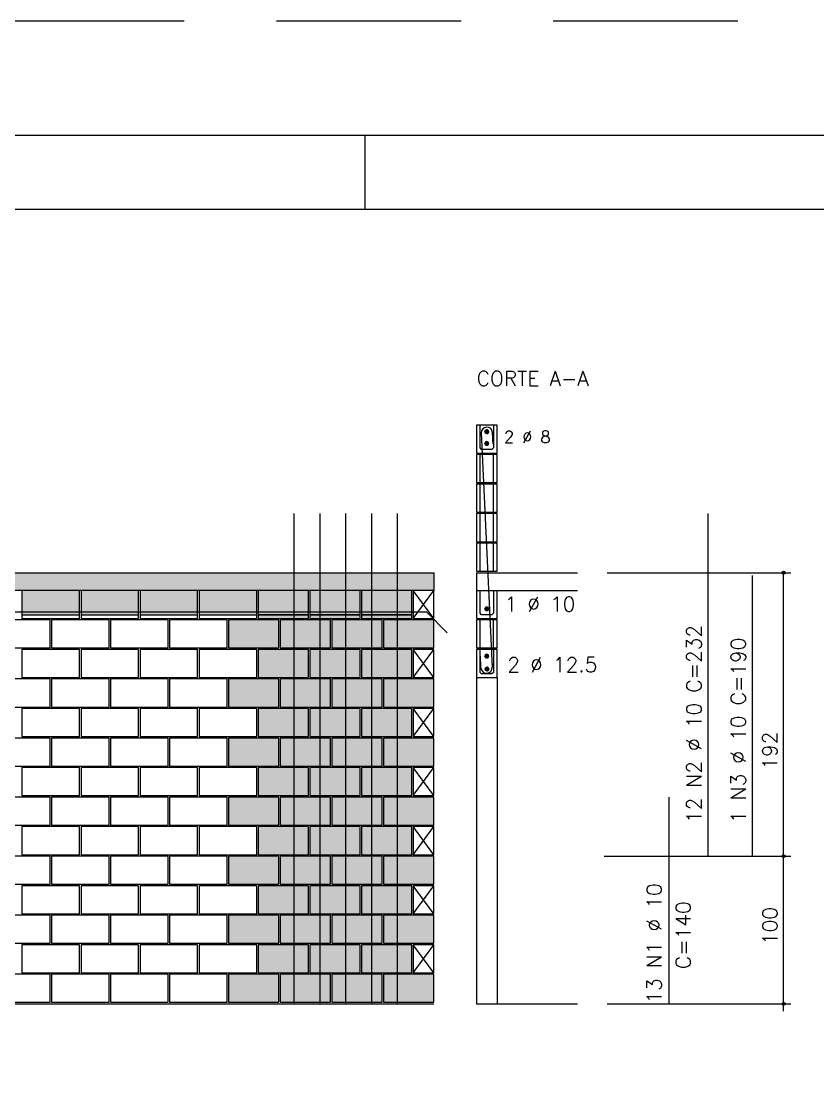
# Model space of a CAD drawing. Extents: x -1.9 to 86, y -1.6 to 60.9.
# Drawn here: x 16.34 to 27.13, y 46.57 to 60.95 of the extents above; entities that cross this region are included whole.
import ezdxf

# ---------------------------------------------------------------- set-up
doc = ezdxf.new("R2010")
doc.units = 0
doc.header["$MEASUREMENT"] = 0
doc.linetypes.add('HIDDEN', pattern=[0.375, 0.25, -0.125])
doc.layers.get('0').update_dxf_attribs({"linetype": 'CONTINUOUS'})
doc.layers.get('Defpoints').update_dxf_attribs({"linetype": 'CONTINUOUS'})
for name, color, linetype in [('ARQ_FOLHA', 7, 'CONTINUOUS'), ('PENA_01', 1, 'CONTINUOUS'), ('PENA_02', 2, 'CONTINUOUS'), ('PENA_03', 3, 'CONTINUOUS'), ('PENA_05', 5, 'CONTINUOUS'), ('PENA_09', 254, 'CONTINUOUS'), ('PENA_11', 252, 'CONTINUOUS'), ('PENA_21', 100, 'CONTINUOUS')]:
    doc.layers.add(name, color=color, linetype=linetype)
doc.styles.get("Standard").update_dxf_attribs({"font": 'ROMANS.SHX'})

# ---------------------------------------------------------------- blocks, each defined once
blk = doc.blocks.new('FOLHA A1 - 841 X 594')
at = {"layer": 'ARQ_FOLHA', "color": 1}
blk.add_line((-631, 584), (-631, 594), dxfattribs=at)
for points in [[(-841, 0), (0, 0), (0, 594), (-841, 594)], [(-816, 10), (-10, 10), (-10, 584), (-816, 584)]]:
    blk.add_lwpolyline(points, close=True, dxfattribs=at)
at = {"layer": 'Defpoints', "color": 8, "linetype": 'HIDDEN', "ltscale": 100}
blk.add_lwpolyline([(-860.5, 609.5), (-860.5, -15.5), (19.5, -15.5), (19.5, 609.5)], close=True, dxfattribs=at)
blk = doc.blocks.new('*U24')
blk.add_blockref('FOLHA A1 - 841 X 594', (0, 0))

msp = doc.modelspace()

# ---------------------------------------------------------------- linework, layer by layer
at = {"layer": 'PENA_01', "linetype": 'Continuous'}
for p, q in [((16.35153, 52.907139), (17.13153, 52.907139)), ((17.15153, 52.907139), (17.93153, 52.907139)), ((17.95153, 52.907139), (18.73153, 52.907139)), ((18.75153, 52.907139), (19.53153, 52.907139)), ((19.55153, 52.907139), (20.23153, 52.907139)), ((20.25153, 52.907139), (20.93153, 52.907139)), ((20.95153, 52.907139), (21.63153, 52.907139))]:
    msp.add_line(p, q, dxfattribs=at)
at = {"layer": 'PENA_02', "linetype": 'Continuous'}
for p, q in [((21.93153, 53.237139), (21.65153, 53.237139)), ((21.65153, 53.237139), (21.65153, 52.857139)), ((21.93153, 52.857139), (21.93153, 53.237139)), ((21.65153, 52.857139), (21.93153, 52.857139)), ((21.93153, 52.437139), (21.65153, 52.437139)), ((21.65153, 52.437139), (21.65153, 52.057139)), ((21.93153, 52.057139), (21.93153, 52.437139)), ((21.65153, 52.057139), (21.93153, 52.057139)), ((21.93153, 51.637139), (21.65153, 51.637139)), ((21.65153, 51.637139), (21.65153, 51.257139)), ((21.93153, 51.257139), (21.93153, 51.637139)), ((21.65153, 51.257139), (21.93153, 51.257139)), ((21.93153, 50.837139), (21.65153, 50.837139)), ((21.65153, 50.837139), (21.65153, 50.457139)), ((21.93153, 50.457139), (21.93153, 50.837139)), ((21.65153, 50.457139), (21.93153, 50.457139)), ((21.93153, 50.037139), (21.65153, 50.037139)), ((21.65153, 50.037139), (21.65153, 49.657139)), ((21.93153, 49.657139), (21.93153, 50.037139)), ((21.65153, 49.657139), (21.93153, 49.657139)), ((21.93153, 49.237139), (21.65153, 49.237139)), ((21.65153, 49.237139), (21.65153, 48.857139)), ((21.93153, 48.857139), (21.93153, 49.237139)), ((21.65153, 48.857139), (21.93153, 48.857139)), ((21.93153, 48.437139), (21.65153, 48.437139)), ((21.65153, 48.437139), (21.65153, 48.057139)), ((21.93153, 48.057139), (21.93153, 48.437139)), ((21.65153, 48.057139), (21.93153, 48.057139)), ((6.57153, 47.637139), (21.93153, 47.637139))]:
    msp.add_line(p, q, dxfattribs=at)
for points in [[(6.57153, 47.637139), (6.57153, 53.477139), (21.93153, 53.477139), (21.93153, 53.237139), (7.35153, 53.237139), (7.35153, 47.637139), (6.57153, 47.637139)], [(16.35153, 52.857139), (17.13153, 52.857139), (17.13153, 53.237139), (16.35153, 53.237139), (16.35153, 52.857139)], [(17.15153, 52.857139), (17.93153, 52.857139), (17.93153, 53.237139), (17.15153, 53.237139), (17.15153, 52.857139)], [(17.95153, 52.857139), (18.73153, 52.857139), (18.73153, 53.237139), (17.95153, 53.237139), (17.95153, 52.857139)], [(18.75153, 52.857139), (19.53153, 52.857139), (19.53153, 53.237139), (18.75153, 53.237139), (18.75153, 52.857139)], [(19.55153, 52.857139), (20.23153, 52.857139), (20.23153, 53.237139), (19.55153, 53.237139), (19.55153, 52.857139)], [(20.25153, 52.857139), (20.93153, 52.857139), (20.93153, 53.237139), (20.25153, 53.237139), (20.25153, 52.857139)], [(20.95153, 52.857139), (21.63153, 52.857139), (21.63153, 53.237139), (20.95153, 53.237139), (20.95153, 52.857139)], [(15.95153, 52.457139), (16.73153, 52.457139), (16.73153, 52.837139), (15.95153, 52.837139), (15.95153, 52.457139)], [(16.75153, 52.457139), (17.53153, 52.457139), (17.53153, 52.837139), (16.75153, 52.837139), (16.75153, 52.457139)], [(17.55153, 52.457139), (18.33153, 52.457139), (18.33153, 52.837139), (17.55153, 52.837139), (17.55153, 52.457139)], [(18.35153, 52.457139), (19.13153, 52.457139), (19.13153, 52.837139), (18.35153, 52.837139), (18.35153, 52.457139)], [(19.15153, 52.457139), (19.83153, 52.457139), (19.83153, 52.837139), (19.15153, 52.837139), (19.15153, 52.457139)], [(19.85153, 52.457139), (20.53153, 52.457139), (20.53153, 52.837139), (19.85153, 52.837139), (19.85153, 52.457139)], [(20.55153, 52.457139), (21.23153, 52.457139), (21.23153, 52.837139), (20.55153, 52.837139), (20.55153, 52.457139)], [(21.25153, 52.457139), (21.93153, 52.457139), (21.93153, 52.837139), (21.25153, 52.837139), (21.25153, 52.457139)], [(16.35153, 52.057139), (17.13153, 52.057139), (17.13153, 52.437139), (16.35153, 52.437139), (16.35153, 52.057139)], [(17.15153, 52.057139), (17.93153, 52.057139), (17.93153, 52.437139), (17.15153, 52.437139), (17.15153, 52.057139)], [(17.95153, 52.057139), (18.73153, 52.057139), (18.73153, 52.437139), (17.95153, 52.437139), (17.95153, 52.057139)], [(18.75153, 52.057139), (19.53153, 52.057139), (19.53153, 52.437139), (18.75153, 52.437139), (18.75153, 52.057139)], [(19.55153, 52.057139), (20.23153, 52.057139), (20.23153, 52.437139), (19.55153, 52.437139), (19.55153, 52.057139)], [(20.25153, 52.057139), (20.93153, 52.057139), (20.93153, 52.437139), (20.25153, 52.437139), (20.25153, 52.057139)], [(20.95153, 52.057139), (21.63153, 52.057139), (21.63153, 52.437139), (20.95153, 52.437139), (20.95153, 52.057139)], [(15.95153, 51.657139), (16.73153, 51.657139), (16.73153, 52.037139), (15.95153, 52.037139), (15.95153, 51.657139)], [(16.75153, 51.657139), (17.53153, 51.657139), (17.53153, 52.037139), (16.75153, 52.037139), (16.75153, 51.657139)], [(17.55153, 51.657139), (18.33153, 51.657139), (18.33153, 52.037139), (17.55153, 52.037139), (17.55153, 51.657139)], [(18.35153, 51.657139), (19.13153, 51.657139), (19.13153, 52.037139), (18.35153, 52.037139), (18.35153, 51.657139)], [(19.15153, 51.657139), (19.83153, 51.657139), (19.83153, 52.037139), (19.15153, 52.037139), (19.15153, 51.657139)], [(19.85153, 51.657139), (20.53153, 51.657139), (20.53153, 52.037139), (19.85153, 52.037139), (19.85153, 51.657139)], [(20.55153, 51.657139), (21.23153, 51.657139), (21.23153, 52.037139), (20.55153, 52.037139), (20.55153, 51.657139)], [(21.25153, 51.657139), (21.93153, 51.657139), (21.93153, 52.037139), (21.25153, 52.037139), (21.25153, 51.657139)], [(16.35153, 51.257139), (17.13153, 51.257139), (17.13153, 51.637139), (16.35153, 51.637139), (16.35153, 51.257139)], [(17.15153, 51.257139), (17.93153, 51.257139), (17.93153, 51.637139), (17.15153, 51.637139), (17.15153, 51.257139)], [(17.95153, 51.257139), (18.73153, 51.257139), (18.73153, 51.637139), (17.95153, 51.637139), (17.95153, 51.257139)], [(18.75153, 51.257139), (19.53153, 51.257139), (19.53153, 51.637139), (18.75153, 51.637139), (18.75153, 51.257139)], [(19.55153, 51.257139), (20.23153, 51.257139), (20.23153, 51.637139), (19.55153, 51.637139), (19.55153, 51.257139)], [(20.25153, 51.257139), (20.93153, 51.257139), (20.93153, 51.637139), (20.25153, 51.637139), (20.25153, 51.257139)], [(20.95153, 51.257139), (21.63153, 51.257139), (21.63153, 51.637139), (20.95153, 51.637139), (20.95153, 51.257139)], [(15.95153, 50.857139), (16.73153, 50.857139), (16.73153, 51.237139), (15.95153, 51.237139), (15.95153, 50.857139)], [(16.75153, 50.857139), (17.53153, 50.857139), (17.53153, 51.237139), (16.75153, 51.237139), (16.75153, 50.857139)], [(17.55153, 50.857139), (18.33153, 50.857139), (18.33153, 51.237139), (17.55153, 51.237139), (17.55153, 50.857139)], [(18.35153, 50.857139), (19.13153, 50.857139), (19.13153, 51.237139), (18.35153, 51.237139), (18.35153, 50.857139)], [(19.15153, 50.857139), (19.83153, 50.857139), (19.83153, 51.237139), (19.15153, 51.237139), (19.15153, 50.857139)], [(19.85153, 50.857139), (20.53153, 50.857139), (20.53153, 51.237139), (19.85153, 51.237139), (19.85153, 50.857139)], [(20.55153, 50.857139), (21.23153, 50.857139), (21.23153, 51.237139), (20.55153, 51.237139), (20.55153, 50.857139)], [(21.25153, 50.857139), (21.93153, 50.857139), (21.93153, 51.237139), (21.25153, 51.237139), (21.25153, 50.857139)], [(16.35153, 50.457139), (17.13153, 50.457139), (17.13153, 50.837139), (16.35153, 50.837139), (16.35153, 50.457139)], [(17.15153, 50.457139), (17.93153, 50.457139), (17.93153, 50.837139), (17.15153, 50.837139), (17.15153, 50.457139)], [(17.95153, 50.457139), (18.73153, 50.457139), (18.73153, 50.837139), (17.95153, 50.837139), (17.95153, 50.457139)], [(18.75153, 50.457139), (19.53153, 50.457139), (19.53153, 50.837139), (18.75153, 50.837139), (18.75153, 50.457139)], [(19.55153, 50.457139), (20.23153, 50.457139), (20.23153, 50.837139), (19.55153, 50.837139), (19.55153, 50.457139)], [(20.25153, 50.457139), (20.93153, 50.457139), (20.93153, 50.837139), (20.25153, 50.837139), (20.25153, 50.457139)], [(20.95153, 50.457139), (21.63153, 50.457139), (21.63153, 50.837139), (20.95153, 50.837139), (20.95153, 50.457139)], [(15.95153, 50.057139), (16.73153, 50.057139), (16.73153, 50.437139), (15.95153, 50.437139), (15.95153, 50.057139)], [(16.75153, 50.057139), (17.53153, 50.057139), (17.53153, 50.437139), (16.75153, 50.437139), (16.75153, 50.057139)], [(17.55153, 50.057139), (18.33153, 50.057139), (18.33153, 50.437139), (17.55153, 50.437139), (17.55153, 50.057139)], [(18.35153, 50.057139), (19.13153, 50.057139), (19.13153, 50.437139), (18.35153, 50.437139), (18.35153, 50.057139)], [(19.15153, 50.057139), (19.83153, 50.057139), (19.83153, 50.437139), (19.15153, 50.437139), (19.15153, 50.057139)], [(19.85153, 50.057139), (20.53153, 50.057139), (20.53153, 50.437139), (19.85153, 50.437139), (19.85153, 50.057139)], [(20.55153, 50.057139), (21.23153, 50.057139), (21.23153, 50.437139), (20.55153, 50.437139), (20.55153, 50.057139)], [(21.25153, 50.057139), (21.93153, 50.057139), (21.93153, 50.437139), (21.25153, 50.437139), (21.25153, 50.057139)], [(16.35153, 49.657139), (17.13153, 49.657139), (17.13153, 50.037139), (16.35153, 50.037139), (16.35153, 49.657139)], [(17.15153, 49.657139), (17.93153, 49.657139), (17.93153, 50.037139), (17.15153, 50.037139), (17.15153, 49.657139)], [(17.95153, 49.657139), (18.73153, 49.657139), (18.73153, 50.037139), (17.95153, 50.037139), (17.95153, 49.657139)], [(18.75153, 49.657139), (19.53153, 49.657139), (19.53153, 50.037139), (18.75153, 50.037139), (18.75153, 49.657139)], [(19.55153, 49.657139), (20.23153, 49.657139), (20.23153, 50.037139), (19.55153, 50.037139), (19.55153, 49.657139)], [(20.25153, 49.657139), (20.93153, 49.657139), (20.93153, 50.037139), (20.25153, 50.037139), (20.25153, 49.657139)], [(20.95153, 49.657139), (21.63153, 49.657139), (21.63153, 50.037139), (20.95153, 50.037139), (20.95153, 49.657139)], [(15.95153, 49.257139), (16.73153, 49.257139), (16.73153, 49.637139), (15.95153, 49.637139), (15.95153, 49.257139)], [(16.75153, 49.257139), (17.53153, 49.257139), (17.53153, 49.637139), (16.75153, 49.637139), (16.75153, 49.257139)], [(17.55153, 49.257139), (18.33153, 49.257139), (18.33153, 49.637139), (17.55153, 49.637139), (17.55153, 49.257139)], [(18.35153, 49.257139), (19.13153, 49.257139), (19.13153, 49.637139), (18.35153, 49.637139), (18.35153, 49.257139)], [(19.15153, 49.257139), (19.83153, 49.257139), (19.83153, 49.637139), (19.15153, 49.637139), (19.15153, 49.257139)], [(19.85153, 49.257139), (20.53153, 49.257139), (20.53153, 49.637139), (19.85153, 49.637139), (19.85153, 49.257139)], [(20.55153, 49.257139), (21.23153, 49.257139), (21.23153, 49.637139), (20.55153, 49.637139), (20.55153, 49.257139)], [(21.25153, 49.257139), (21.93153, 49.257139), (21.93153, 49.637139), (21.25153, 49.637139), (21.25153, 49.257139)], [(16.35153, 48.857139), (17.13153, 48.857139), (17.13153, 49.237139), (16.35153, 49.237139), (16.35153, 48.857139)], [(17.15153, 48.857139), (17.93153, 48.857139), (17.93153, 49.237139), (17.15153, 49.237139), (17.15153, 48.857139)], [(17.95153, 48.857139), (18.73153, 48.857139), (18.73153, 49.237139), (17.95153, 49.237139), (17.95153, 48.857139)], [(18.75153, 48.857139), (19.53153, 48.857139), (19.53153, 49.237139), (18.75153, 49.237139), (18.75153, 48.857139)], [(19.55153, 48.857139), (20.23153, 48.857139), (20.23153, 49.237139), (19.55153, 49.237139), (19.55153, 48.857139)], [(20.25153, 48.857139), (20.93153, 48.857139), (20.93153, 49.237139), (20.25153, 49.237139), (20.25153, 48.857139)], [(20.95153, 48.857139), (21.63153, 48.857139), (21.63153, 49.237139), (20.95153, 49.237139), (20.95153, 48.857139)], [(15.95153, 48.457139), (16.73153, 48.457139), (16.73153, 48.837139), (15.95153, 48.837139), (15.95153, 48.457139)], [(16.75153, 48.457139), (17.53153, 48.457139), (17.53153, 48.837139), (16.75153, 48.837139), (16.75153, 48.457139)], [(17.55153, 48.457139), (18.33153, 48.457139), (18.33153, 48.837139), (17.55153, 48.837139), (17.55153, 48.457139)], [(18.35153, 48.457139), (19.13153, 48.457139), (19.13153, 48.837139), (18.35153, 48.837139), (18.35153, 48.457139)], [(19.15153, 48.457139), (19.83153, 48.457139), (19.83153, 48.837139), (19.15153, 48.837139), (19.15153, 48.457139)], [(19.85153, 48.457139), (20.53153, 48.457139), (20.53153, 48.837139), (19.85153, 48.837139), (19.85153, 48.457139)], [(20.55153, 48.457139), (21.23153, 48.457139), (21.23153, 48.837139), (20.55153, 48.837139), (20.55153, 48.457139)], [(21.25153, 48.457139), (21.93153, 48.457139), (21.93153, 48.837139), (21.25153, 48.837139), (21.25153, 48.457139)], [(16.35153, 48.057139), (17.13153, 48.057139), (17.13153, 48.437139), (16.35153, 48.437139), (16.35153, 48.057139)], [(17.15153, 48.057139), (17.93153, 48.057139), (17.93153, 48.437139), (17.15153, 48.437139), (17.15153, 48.057139)], [(17.95153, 48.057139), (18.73153, 48.057139), (18.73153, 48.437139), (17.95153, 48.437139), (17.95153, 48.057139)], [(18.75153, 48.057139), (19.53153, 48.057139), (19.53153, 48.437139), (18.75153, 48.437139), (18.75153, 48.057139)], [(19.55153, 48.057139), (20.23153, 48.057139), (20.23153, 48.437139), (19.55153, 48.437139), (19.55153, 48.057139)], [(20.25153, 48.057139), (20.93153, 48.057139), (20.93153, 48.437139), (20.25153, 48.437139), (20.25153, 48.057139)], [(20.95153, 48.057139), (21.63153, 48.057139), (21.63153, 48.437139), (20.95153, 48.437139), (20.95153, 48.057139)], [(15.95153, 47.657139), (16.73153, 47.657139), (16.73153, 48.037139), (15.95153, 48.037139), (15.95153, 47.657139)], [(16.75153, 47.657139), (17.53153, 47.657139), (17.53153, 48.037139), (16.75153, 48.037139), (16.75153, 47.657139)], [(17.55153, 47.657139), (18.33153, 47.657139), (18.33153, 48.037139), (17.55153, 48.037139), (17.55153, 47.657139)], [(18.35153, 47.657139), (19.13153, 47.657139), (19.13153, 48.037139), (18.35153, 48.037139), (18.35153, 47.657139)], [(19.15153, 47.657139), (19.83153, 47.657139), (19.83153, 48.037139), (19.15153, 48.037139), (19.15153, 47.657139)], [(19.85153, 47.657139), (20.53153, 47.657139), (20.53153, 48.037139), (19.85153, 48.037139), (19.85153, 47.657139)], [(20.55153, 47.657139), (21.23153, 47.657139), (21.23153, 48.037139), (20.55153, 48.037139), (20.55153, 47.657139)], [(21.25153, 47.657139), (21.93153, 47.657139), (21.93153, 48.037139), (21.25153, 48.037139), (21.25153, 47.657139)]]:
    msp.add_lwpolyline(points, dxfattribs=at)
for centre, radius in [((26.669581, 53.477139), 0.02), ((26.669581, 53.477139), 0.01), ((26.669581, 49.637139), 0.02), ((26.669581, 49.637139), 0.01), ((26.669581, 47.637139), 0.02), ((26.669581, 47.637139), 0.01)]:
    msp.add_circle(centre, radius, dxfattribs=at)
at = {"layer": 'PENA_03', "linetype": 'Continuous'}
for p, q in [((22.559586, 54.697139), (22.559586, 55.077139)), ((22.739586, 54.697139), (22.739586, 55.077139)), ((22.559586, 54.297139), (22.559586, 54.677139)), ((22.739586, 54.297139), (22.739586, 54.677139)), ((22.559586, 53.897139), (22.559586, 54.277139)), ((22.739586, 53.897139), (22.739586, 54.277139)), ((22.559586, 53.497139), (22.559586, 53.877139)), ((22.739586, 53.497139), (22.739586, 53.877139)), ((22.509586, 53.477139), (22.509586, 52.857139)), ((22.509586, 53.477139), (23.880265, 53.477139)), ((24.280265, 53.477139), (26.769581, 53.477139)), ((26.669581, 47.536606), (26.669581, 53.477139)), ((21.65153, 52.857139), (21.93153, 53.237139)), ((21.93153, 52.857139), (21.65153, 53.237139)), ((22.509586, 53.237139), (23.880265, 53.237139)), ((22.559586, 52.457139), (22.559586, 52.837139)), ((22.739586, 52.457139), (22.739586, 52.837139)), ((21.65153, 52.057139), (21.93153, 52.437139)), ((21.93153, 52.057139), (21.65153, 52.437139)), ((22.509586, 52.057139), (22.509586, 47.637139)), ((22.789586, 52.057139), (22.789586, 47.637139)), ((21.65153, 51.257139), (21.93153, 51.637139)), ((21.93153, 51.257139), (21.65153, 51.637139)), ((21.65153, 50.457139), (21.93153, 50.837139)), ((21.93153, 50.457139), (21.65153, 50.837139)), ((21.65153, 49.657139), (21.93153, 50.037139)), ((21.93153, 49.657139), (21.65153, 50.037139)), ((24.238334, 49.637139), (26.769581, 49.637139)), ((21.65153, 48.857139), (21.93153, 49.237139)), ((21.93153, 48.857139), (21.65153, 49.237139)), ((21.65153, 48.057139), (21.93153, 48.437139)), ((21.93153, 48.057139), (21.65153, 48.437139)), ((22.509586, 47.637139), (23.880265, 47.637139)), ((24.280265, 47.637139), (26.769581, 47.637139))]:
    msp.add_line(p, q, dxfattribs=at)
for points in [[(22.509586, 55.097139), (22.789586, 55.097139), (22.789586, 55.477139), (22.509586, 55.477139), (22.509586, 55.097139)], [(22.739586, 55.477139), (22.739586, 55.167139), (22.719586, 55.147139), (22.579586, 55.147139), (22.559586, 55.167139), (22.559586, 55.477139)], [(22.674135, 55.386873), (22.671973, 55.397041), (22.665863, 55.405451), (22.65686, 55.410649), (22.646522, 55.411736), (22.636635, 55.408523), (22.628909, 55.401567), (22.624681, 55.392071), (22.624681, 55.381675), (22.628909, 55.372178), (22.636635, 55.365222), (22.646522, 55.36201), (22.65686, 55.363096), (22.665863, 55.368294), (22.671973, 55.376704), (22.674135, 55.386873)], [(22.674135, 55.228129), (22.671973, 55.238297), (22.665863, 55.246707), (22.65686, 55.251905), (22.646522, 55.252992), (22.636635, 55.24978), (22.628909, 55.242824), (22.624681, 55.233327), (22.624681, 55.222931), (22.628909, 55.213434), (22.636635, 55.206478), (22.646522, 55.203266), (22.65686, 55.204352), (22.665863, 55.20955), (22.671973, 55.21796), (22.674135, 55.228129)], [(22.509586, 54.697139), (22.789586, 54.697139), (22.789586, 55.077139), (22.509586, 55.077139), (22.509586, 54.697139)], [(22.509586, 54.297139), (22.789586, 54.297139), (22.789586, 54.677139), (22.509586, 54.677139), (22.509586, 54.297139)], [(22.509586, 53.897139), (22.789586, 53.897139), (22.789586, 54.277139), (22.509586, 54.277139), (22.509586, 53.897139)], [(22.509586, 53.497139), (22.789586, 53.497139), (22.789586, 53.877139), (22.509586, 53.877139), (22.509586, 53.497139)], [(22.509586, 52.857139), (22.789586, 52.857139), (22.789586, 53.237139)], [(22.739586, 53.237139), (22.739586, 52.927139), (22.719586, 52.907139), (22.579586, 52.907139), (22.559586, 52.927139), (22.559586, 53.237139)], [(22.674135, 52.988129), (22.671973, 52.998297), (22.665863, 53.006707), (22.65686, 53.011905), (22.646522, 53.012992), (22.636635, 53.00978), (22.628909, 53.002824), (22.624681, 52.993327), (22.624681, 52.982931), (22.628909, 52.973434), (22.636635, 52.966478), (22.646522, 52.963266), (22.65686, 52.964352), (22.665863, 52.96955), (22.671973, 52.97796), (22.674135, 52.988129)], [(22.509586, 52.457139), (22.789586, 52.457139), (22.789586, 52.837139), (22.509586, 52.837139), (22.509586, 52.457139)], [(22.509586, 52.057139), (22.789586, 52.057139), (22.789586, 52.437139), (22.509586, 52.437139), (22.509586, 52.057139)], [(22.739586, 52.437139), (22.739586, 52.127139), (22.719586, 52.107139), (22.579586, 52.107139), (22.559586, 52.127139), (22.559586, 52.437139)], [(22.674135, 52.346873), (22.671973, 52.357041), (22.665863, 52.365451), (22.65686, 52.370649), (22.646522, 52.371736), (22.636635, 52.368523), (22.628909, 52.361567), (22.624681, 52.352071), (22.624681, 52.341675), (22.628909, 52.332178), (22.636635, 52.325222), (22.646522, 52.32201), (22.65686, 52.323096), (22.665863, 52.328294), (22.671973, 52.336704), (22.674135, 52.346873)], [(22.676182, 52.172139), (22.674021, 52.182307), (22.66791, 52.190717), (22.658908, 52.195915), (22.648569, 52.197002), (22.638682, 52.193789), (22.630957, 52.186833), (22.626728, 52.177337), (22.626728, 52.166941), (22.630957, 52.157444), (22.638682, 52.150488), (22.648569, 52.147276), (22.658908, 52.148362), (22.66791, 52.15356), (22.674021, 52.16197), (22.676182, 52.172139)]]:
    msp.add_lwpolyline(points, dxfattribs=at)
for centre in [(22.649135, 55.386873), (22.649135, 55.228129), (22.649135, 52.988129), (22.649135, 52.346873), (22.651182, 52.172139)]:
    msp.add_circle(centre, 0.025, dxfattribs=at)
for points in [[(22.674135, 55.386873), (22.628909, 55.401567), (22.624681, 55.392071)], [(22.674135, 55.386873), (22.624681, 55.392071), (22.624681, 55.381675)], [(22.674135, 55.386873), (22.624681, 55.381675), (22.628909, 55.372178)], [(22.674135, 55.386873), (22.636635, 55.408523), (22.625643, 55.395423)], [(22.674135, 55.386873), (22.625643, 55.395423), (22.625643, 55.378322)], [(22.674135, 55.386873), (22.625643, 55.378322), (22.636635, 55.365222)], [(22.674135, 55.386873), (22.636635, 55.408523), (22.628909, 55.401567)], [(22.674135, 55.386873), (22.628909, 55.372178), (22.636635, 55.365222)], [(22.674135, 55.386873), (22.646522, 55.411736), (22.636635, 55.408523)], [(22.674135, 55.386873), (22.653476, 55.411493), (22.636635, 55.408523)], [(22.674135, 55.386873), (22.636635, 55.365222), (22.653476, 55.362253)], [(22.674135, 55.386873), (22.636635, 55.365222), (22.646522, 55.36201)], [(22.674135, 55.386873), (22.65686, 55.410649), (22.646522, 55.411736)], [(22.674135, 55.386873), (22.646522, 55.36201), (22.65686, 55.363096)], [(22.674135, 55.386873), (22.668286, 55.402942), (22.653476, 55.411493)], [(22.674135, 55.386873), (22.653476, 55.362253), (22.668286, 55.370803)], [(22.674135, 55.386873), (22.665863, 55.405451), (22.65686, 55.410649)], [(22.674135, 55.386873), (22.65686, 55.363096), (22.665863, 55.368294)], [(22.674135, 55.386873), (22.671973, 55.397041), (22.665863, 55.405451)], [(22.674135, 55.386873), (22.665863, 55.368294), (22.671973, 55.376704)], [(22.674135, 55.386873), (22.668286, 55.370803), (22.674135, 55.386873)], [(22.674135, 55.386873), (22.671973, 55.376704), (22.674135, 55.386873)], [(22.674135, 55.228129), (22.628909, 55.242824), (22.624681, 55.233327)], [(22.674135, 55.228129), (22.624681, 55.233327), (22.624681, 55.222931)], [(22.674135, 55.228129), (22.624681, 55.222931), (22.628909, 55.213434)], [(22.674135, 55.228129), (22.636635, 55.24978), (22.625643, 55.236679)], [(22.674135, 55.228129), (22.625643, 55.236679), (22.625643, 55.219578)], [(22.674135, 55.228129), (22.625643, 55.219578), (22.636635, 55.206478)], [(22.674135, 55.228129), (22.636635, 55.24978), (22.628909, 55.242824)], [(22.674135, 55.228129), (22.628909, 55.213434), (22.636635, 55.206478)], [(22.674135, 55.228129), (22.646522, 55.252992), (22.636635, 55.24978)], [(22.674135, 55.228129), (22.653476, 55.252749), (22.636635, 55.24978)], [(22.674135, 55.228129), (22.636635, 55.206478), (22.653476, 55.203509)], [(22.674135, 55.228129), (22.636635, 55.206478), (22.646522, 55.203266)], [(22.674135, 55.228129), (22.65686, 55.251905), (22.646522, 55.252992)], [(22.674135, 55.228129), (22.646522, 55.203266), (22.65686, 55.204352)], [(22.674135, 55.228129), (22.668286, 55.244199), (22.653476, 55.252749)], [(22.674135, 55.228129), (22.653476, 55.203509), (22.668286, 55.212059)], [(22.674135, 55.228129), (22.665863, 55.246707), (22.65686, 55.251905)], [(22.674135, 55.228129), (22.65686, 55.204352), (22.665863, 55.20955)], [(22.674135, 55.228129), (22.671973, 55.238297), (22.665863, 55.246707)], [(22.674135, 55.228129), (22.665863, 55.20955), (22.671973, 55.21796)], [(22.674135, 55.228129), (22.668286, 55.212059), (22.674135, 55.228129)], [(22.674135, 55.228129), (22.671973, 55.21796), (22.674135, 55.228129)], [(22.674135, 52.988129), (22.628909, 53.002824), (22.624681, 52.993327)], [(22.674135, 52.988129), (22.624681, 52.993327), (22.624681, 52.982931)], [(22.674135, 52.988129), (22.624681, 52.982931), (22.628909, 52.973434)], [(22.674135, 52.988129), (22.636635, 53.00978), (22.625643, 52.996679)], [(22.674135, 52.988129), (22.625643, 52.996679), (22.625643, 52.979578)], [(22.674135, 52.988129), (22.625643, 52.979578), (22.636635, 52.966478)], [(22.674135, 52.988129), (22.636635, 53.00978), (22.628909, 53.002824)], [(22.674135, 52.988129), (22.628909, 52.973434), (22.636635, 52.966478)], [(22.674135, 52.988129), (22.646522, 53.012992), (22.636635, 53.00978)], [(22.674135, 52.988129), (22.653476, 53.012749), (22.636635, 53.00978)], [(22.674135, 52.988129), (22.636635, 52.966478), (22.653476, 52.963509)], [(22.674135, 52.988129), (22.636635, 52.966478), (22.646522, 52.963266)], [(22.674135, 52.988129), (22.65686, 53.011905), (22.646522, 53.012992)], [(22.674135, 52.988129), (22.646522, 52.963266), (22.65686, 52.964352)], [(22.674135, 52.988129), (22.668286, 53.004199), (22.653476, 53.012749)], [(22.674135, 52.988129), (22.653476, 52.963509), (22.668286, 52.972059)], [(22.674135, 52.988129), (22.665863, 53.006707), (22.65686, 53.011905)], [(22.674135, 52.988129), (22.65686, 52.964352), (22.665863, 52.96955)], [(22.674135, 52.988129), (22.671973, 52.998297), (22.665863, 53.006707)], [(22.674135, 52.988129), (22.665863, 52.96955), (22.671973, 52.97796)], [(22.674135, 52.988129), (22.668286, 52.972059), (22.674135, 52.988129)], [(22.674135, 52.988129), (22.671973, 52.97796), (22.674135, 52.988129)], [(22.674135, 52.346873), (22.628909, 52.361567), (22.624681, 52.352071)], [(22.674135, 52.346873), (22.624681, 52.352071), (22.624681, 52.341675)], [(22.674135, 52.346873), (22.624681, 52.341675), (22.628909, 52.332178)], [(22.674135, 52.346873), (22.636635, 52.368523), (22.625643, 52.355423)], [(22.674135, 52.346873), (22.625643, 52.355423), (22.625643, 52.338322)], [(22.674135, 52.346873), (22.625643, 52.338322), (22.636635, 52.325222)], [(22.674135, 52.346873), (22.636635, 52.368523), (22.628909, 52.361567)], [(22.674135, 52.346873), (22.628909, 52.332178), (22.636635, 52.325222)], [(22.674135, 52.346873), (22.646522, 52.371736), (22.636635, 52.368523)], [(22.674135, 52.346873), (22.653476, 52.371493), (22.636635, 52.368523)], [(22.674135, 52.346873), (22.636635, 52.325222), (22.653476, 52.322253)], [(22.674135, 52.346873), (22.636635, 52.325222), (22.646522, 52.32201)], [(22.674135, 52.346873), (22.65686, 52.370649), (22.646522, 52.371736)], [(22.674135, 52.346873), (22.646522, 52.32201), (22.65686, 52.323096)], [(22.674135, 52.346873), (22.668286, 52.362942), (22.653476, 52.371493)], [(22.674135, 52.346873), (22.653476, 52.322253), (22.668286, 52.330803)], [(22.674135, 52.346873), (22.665863, 52.365451), (22.65686, 52.370649)], [(22.674135, 52.346873), (22.65686, 52.323096), (22.665863, 52.328294)], [(22.674135, 52.346873), (22.671973, 52.357041), (22.665863, 52.365451)], [(22.674135, 52.346873), (22.665863, 52.328294), (22.671973, 52.336704)], [(22.674135, 52.346873), (22.668286, 52.330803), (22.674135, 52.346873)], [(22.674135, 52.346873), (22.671973, 52.336704), (22.674135, 52.346873)], [(22.676182, 52.172139), (22.630957, 52.186833), (22.626728, 52.177337)], [(22.676182, 52.172139), (22.626728, 52.177337), (22.626728, 52.166941)], [(22.676182, 52.172139), (22.626728, 52.166941), (22.630957, 52.157444)], [(22.676182, 52.172139), (22.638682, 52.193789), (22.62769, 52.180689)], [(22.676182, 52.172139), (22.62769, 52.180689), (22.62769, 52.163588)], [(22.676182, 52.172139), (22.62769, 52.163588), (22.638682, 52.150488)], [(22.676182, 52.172139), (22.638682, 52.193789), (22.630957, 52.186833)], [(22.676182, 52.172139), (22.630957, 52.157444), (22.638682, 52.150488)], [(22.676182, 52.172139), (22.648569, 52.197002), (22.638682, 52.193789)], [(22.676182, 52.172139), (22.655523, 52.196759), (22.638682, 52.193789)], [(22.676182, 52.172139), (22.638682, 52.150488), (22.655523, 52.147519)], [(22.676182, 52.172139), (22.638682, 52.150488), (22.648569, 52.147276)], [(22.676182, 52.172139), (22.658908, 52.195915), (22.648569, 52.197002)], [(22.676182, 52.172139), (22.648569, 52.147276), (22.658908, 52.148362)], [(22.676182, 52.172139), (22.670333, 52.188208), (22.655523, 52.196759)], [(22.676182, 52.172139), (22.655523, 52.147519), (22.670333, 52.156069)], [(22.676182, 52.172139), (22.66791, 52.190717), (22.658908, 52.195915)], [(22.676182, 52.172139), (22.658908, 52.148362), (22.66791, 52.15356)], [(22.676182, 52.172139), (22.674021, 52.182307), (22.66791, 52.190717)], [(22.676182, 52.172139), (22.66791, 52.15356), (22.674021, 52.16197)], [(22.676182, 52.172139), (22.670333, 52.156069), (22.676182, 52.172139)], [(22.676182, 52.172139), (22.674021, 52.16197), (22.676182, 52.172139)]]:
    msp.add_solid(points, dxfattribs=at)
at = {"layer": 'PENA_05', "linetype": 'Continuous'}
for p, q in [((22.574719, 55.369446), (22.722463, 52.195557)), ((22.733995, 55.216687), (22.726555, 55.376514)), ((20.04153, 47.637139), (20.04153, 54.277139)), ((20.39153, 47.637139), (20.39153, 54.277139)), ((20.74153, 47.637139), (20.74153, 54.277139)), ((21.09153, 47.637139), (21.09153, 54.277139)), ((21.44153, 47.637139), (21.44153, 54.277139)), ((25.650684, 49.637139), (25.650684, 54.277139)), ((26.250684, 49.637139), (26.250684, 53.437139)), ((7.15153, 52.947139), (21.83153, 52.947139)), ((21.83153, 52.947139), (22.114373, 52.664296)), ((22.570627, 52.188489), (22.563187, 52.348316)), ((25.117907, 47.637139), (25.117907, 50.437139))]:
    msp.add_line(p, q, dxfattribs=at)
for centre, start, end in [((22.650637, 55.37298), 2.665178, 182.665178), ((22.646545, 52.192023), 182.665178, 2.665178)]:
    msp.add_arc(centre, 0.076, start, end, dxfattribs=at)
at = {"layer": 'PENA_09', "linetype": 'Continuous'}
for points in [[(16.35153, 52.907139), (17.13153, 52.907139), (17.13153, 53.237139), (16.35153, 53.237139), (16.35153, 52.907139)], [(17.15153, 52.907139), (17.93153, 52.907139), (17.93153, 53.237139), (17.15153, 53.237139), (17.15153, 52.907139)], [(17.95153, 52.907139), (18.73153, 52.907139), (18.73153, 53.237139), (17.95153, 53.237139), (17.95153, 52.907139)], [(18.75153, 52.907139), (19.53153, 52.907139), (19.53153, 53.237139), (18.75153, 53.237139), (18.75153, 52.907139)], [(19.55153, 52.907139), (20.23153, 52.907139), (20.23153, 53.237139), (19.55153, 53.237139), (19.55153, 52.907139)], [(20.25153, 52.907139), (20.93153, 52.907139), (20.93153, 53.237139), (20.25153, 53.237139), (20.25153, 52.907139)], [(20.95153, 52.907139), (21.63153, 52.907139), (21.63153, 53.237139), (20.95153, 53.237139), (20.95153, 52.907139)]]:
    msp.add_lwpolyline(points, dxfattribs=at)
for points in [[(16.35153, 52.907139), (17.13153, 52.907139), (17.13153, 53.237139)], [(16.35153, 52.907139), (17.13153, 53.237139), (16.35153, 53.237139)], [(16.35153, 52.907139), (16.35153, 53.237139), (16.35153, 52.907139)], [(17.15153, 52.907139), (17.93153, 52.907139), (17.93153, 53.237139)], [(17.15153, 52.907139), (17.93153, 53.237139), (17.15153, 53.237139)], [(17.15153, 52.907139), (17.15153, 53.237139), (17.15153, 52.907139)], [(17.95153, 52.907139), (18.73153, 52.907139), (18.73153, 53.237139)], [(17.95153, 52.907139), (18.73153, 53.237139), (17.95153, 53.237139)], [(17.95153, 52.907139), (17.95153, 53.237139), (17.95153, 52.907139)], [(18.75153, 52.907139), (19.53153, 52.907139), (19.53153, 53.237139)], [(18.75153, 52.907139), (19.53153, 53.237139), (18.75153, 53.237139)], [(18.75153, 52.907139), (18.75153, 53.237139), (18.75153, 52.907139)], [(19.55153, 52.907139), (20.23153, 52.907139), (20.23153, 53.237139)], [(19.55153, 52.907139), (20.23153, 53.237139), (19.55153, 53.237139)], [(19.55153, 52.907139), (19.55153, 53.237139), (19.55153, 52.907139)], [(20.25153, 52.907139), (20.93153, 52.907139), (20.93153, 53.237139)], [(20.25153, 52.907139), (20.93153, 53.237139), (20.25153, 53.237139)], [(20.25153, 52.907139), (20.25153, 53.237139), (20.25153, 52.907139)], [(20.95153, 52.907139), (21.63153, 52.907139), (21.63153, 53.237139)], [(20.95153, 52.907139), (21.63153, 53.237139), (20.95153, 53.237139)], [(20.95153, 52.907139), (20.95153, 53.237139), (20.95153, 52.907139)]]:
    msp.add_solid(points, dxfattribs=at)
at = {"layer": 'PENA_11', "linetype": 'Continuous'}
for points in [[(7.35153, 53.237139), (6.57153, 53.477139), (21.93153, 53.477139)], [(7.35153, 53.237139), (21.93153, 53.477139), (21.93153, 53.237139)]]:
    msp.add_solid(points, dxfattribs=at)
at = {"layer": 'PENA_21', "linetype": 'Continuous'}
for points in [[(19.15153, 52.457139), (19.83153, 52.457139), (19.83153, 52.837139), (19.15153, 52.837139), (19.15153, 52.457139)], [(19.55153, 52.857139), (20.23153, 52.857139), (20.23153, 52.907139), (19.55153, 52.907139), (19.55153, 52.857139)], [(19.85153, 52.457139), (20.53153, 52.457139), (20.53153, 52.837139), (19.85153, 52.837139), (19.85153, 52.457139)], [(20.25153, 52.857139), (20.93153, 52.857139), (20.93153, 52.907139), (20.25153, 52.907139), (20.25153, 52.857139)], [(20.55153, 52.457139), (21.23153, 52.457139), (21.23153, 52.837139), (20.55153, 52.837139), (20.55153, 52.457139)], [(20.95153, 52.857139), (21.63153, 52.857139), (21.63153, 52.907139), (20.95153, 52.907139), (20.95153, 52.857139)], [(21.25153, 52.457139), (21.93153, 52.457139), (21.93153, 52.837139), (21.25153, 52.837139), (21.25153, 52.457139)], [(19.55153, 52.057139), (20.23153, 52.057139), (20.23153, 52.437139), (19.55153, 52.437139), (19.55153, 52.057139)], [(20.25153, 52.057139), (20.93153, 52.057139), (20.93153, 52.437139), (20.25153, 52.437139), (20.25153, 52.057139)], [(20.95153, 52.057139), (21.63153, 52.057139), (21.63153, 52.437139), (20.95153, 52.437139), (20.95153, 52.057139)], [(19.15153, 51.657139), (19.83153, 51.657139), (19.83153, 52.037139), (19.15153, 52.037139), (19.15153, 51.657139)], [(19.85153, 51.657139), (20.53153, 51.657139), (20.53153, 52.037139), (19.85153, 52.037139), (19.85153, 51.657139)], [(20.55153, 51.657139), (21.23153, 51.657139), (21.23153, 52.037139), (20.55153, 52.037139), (20.55153, 51.657139)], [(21.25153, 51.657139), (21.93153, 51.657139), (21.93153, 52.037139), (21.25153, 52.037139), (21.25153, 51.657139)], [(19.55153, 51.257139), (20.23153, 51.257139), (20.23153, 51.637139), (19.55153, 51.637139), (19.55153, 51.257139)], [(20.25153, 51.257139), (20.93153, 51.257139), (20.93153, 51.637139), (20.25153, 51.637139), (20.25153, 51.257139)], [(20.95153, 51.257139), (21.63153, 51.257139), (21.63153, 51.637139), (20.95153, 51.637139), (20.95153, 51.257139)], [(19.15153, 50.857139), (19.83153, 50.857139), (19.83153, 51.237139), (19.15153, 51.237139), (19.15153, 50.857139)], [(19.85153, 50.857139), (20.53153, 50.857139), (20.53153, 51.237139), (19.85153, 51.237139), (19.85153, 50.857139)], [(20.55153, 50.857139), (21.23153, 50.857139), (21.23153, 51.237139), (20.55153, 51.237139), (20.55153, 50.857139)], [(21.25153, 50.857139), (21.93153, 50.857139), (21.93153, 51.237139), (21.25153, 51.237139), (21.25153, 50.857139)], [(19.55153, 50.457139), (20.23153, 50.457139), (20.23153, 50.837139), (19.55153, 50.837139), (19.55153, 50.457139)], [(20.25153, 50.457139), (20.93153, 50.457139), (20.93153, 50.837139), (20.25153, 50.837139), (20.25153, 50.457139)], [(20.95153, 50.457139), (21.63153, 50.457139), (21.63153, 50.837139), (20.95153, 50.837139), (20.95153, 50.457139)], [(19.15153, 50.057139), (19.83153, 50.057139), (19.83153, 50.437139), (19.15153, 50.437139), (19.15153, 50.057139)], [(19.85153, 50.057139), (20.53153, 50.057139), (20.53153, 50.437139), (19.85153, 50.437139), (19.85153, 50.057139)], [(20.55153, 50.057139), (21.23153, 50.057139), (21.23153, 50.437139), (20.55153, 50.437139), (20.55153, 50.057139)], [(21.25153, 50.057139), (21.93153, 50.057139), (21.93153, 50.437139), (21.25153, 50.437139), (21.25153, 50.057139)], [(19.55153, 49.657139), (20.23153, 49.657139), (20.23153, 50.037139), (19.55153, 50.037139), (19.55153, 49.657139)], [(20.25153, 49.657139), (20.93153, 49.657139), (20.93153, 50.037139), (20.25153, 50.037139), (20.25153, 49.657139)], [(20.95153, 49.657139), (21.63153, 49.657139), (21.63153, 50.037139), (20.95153, 50.037139), (20.95153, 49.657139)], [(19.15153, 49.257139), (19.83153, 49.257139), (19.83153, 49.637139), (19.15153, 49.637139), (19.15153, 49.257139)], [(19.85153, 49.257139), (20.53153, 49.257139), (20.53153, 49.637139), (19.85153, 49.637139), (19.85153, 49.257139)], [(20.55153, 49.257139), (21.23153, 49.257139), (21.23153, 49.637139), (20.55153, 49.637139), (20.55153, 49.257139)], [(21.25153, 49.257139), (21.93153, 49.257139), (21.93153, 49.637139), (21.25153, 49.637139), (21.25153, 49.257139)], [(19.55153, 48.857139), (20.23153, 48.857139), (20.23153, 49.237139), (19.55153, 49.237139), (19.55153, 48.857139)], [(20.25153, 48.857139), (20.93153, 48.857139), (20.93153, 49.237139), (20.25153, 49.237139), (20.25153, 48.857139)], [(20.95153, 48.857139), (21.63153, 48.857139), (21.63153, 49.237139), (20.95153, 49.237139), (20.95153, 48.857139)], [(19.15153, 48.457139), (19.83153, 48.457139), (19.83153, 48.837139), (19.15153, 48.837139), (19.15153, 48.457139)], [(19.85153, 48.457139), (20.53153, 48.457139), (20.53153, 48.837139), (19.85153, 48.837139), (19.85153, 48.457139)], [(20.55153, 48.457139), (21.23153, 48.457139), (21.23153, 48.837139), (20.55153, 48.837139), (20.55153, 48.457139)], [(21.25153, 48.457139), (21.93153, 48.457139), (21.93153, 48.837139), (21.25153, 48.837139), (21.25153, 48.457139)], [(19.55153, 48.057139), (20.23153, 48.057139), (20.23153, 48.437139), (19.55153, 48.437139), (19.55153, 48.057139)], [(20.25153, 48.057139), (20.93153, 48.057139), (20.93153, 48.437139), (20.25153, 48.437139), (20.25153, 48.057139)], [(20.95153, 48.057139), (21.63153, 48.057139), (21.63153, 48.437139), (20.95153, 48.437139), (20.95153, 48.057139)], [(19.15153, 47.657139), (19.83153, 47.657139), (19.83153, 48.037139), (19.15153, 48.037139), (19.15153, 47.657139)], [(19.85153, 47.657139), (20.53153, 47.657139), (20.53153, 48.037139), (19.85153, 48.037139), (19.85153, 47.657139)], [(20.55153, 47.657139), (21.23153, 47.657139), (21.23153, 48.037139), (20.55153, 48.037139), (20.55153, 47.657139)], [(21.25153, 47.657139), (21.93153, 47.657139), (21.93153, 48.037139), (21.25153, 48.037139), (21.25153, 47.657139)]]:
    msp.add_lwpolyline(points, dxfattribs=at)
for points in [[(19.15153, 52.457139), (19.83153, 52.457139), (19.83153, 52.837139)], [(19.15153, 52.457139), (19.83153, 52.837139), (19.15153, 52.837139)], [(19.15153, 52.457139), (19.15153, 52.837139), (19.15153, 52.457139)], [(19.55153, 52.857139), (20.23153, 52.857139), (20.23153, 52.907139)], [(19.55153, 52.857139), (20.23153, 52.907139), (19.55153, 52.907139)], [(19.55153, 52.857139), (19.55153, 52.907139), (19.55153, 52.857139)], [(19.85153, 52.457139), (20.53153, 52.457139), (20.53153, 52.837139)], [(19.85153, 52.457139), (20.53153, 52.837139), (19.85153, 52.837139)], [(19.85153, 52.457139), (19.85153, 52.837139), (19.85153, 52.457139)], [(20.25153, 52.857139), (20.93153, 52.857139), (20.93153, 52.907139)], [(20.25153, 52.857139), (20.93153, 52.907139), (20.25153, 52.907139)], [(20.25153, 52.857139), (20.25153, 52.907139), (20.25153, 52.857139)], [(20.55153, 52.457139), (21.23153, 52.457139), (21.23153, 52.837139)], [(20.55153, 52.457139), (21.23153, 52.837139), (20.55153, 52.837139)], [(20.55153, 52.457139), (20.55153, 52.837139), (20.55153, 52.457139)], [(20.95153, 52.857139), (21.63153, 52.857139), (21.63153, 52.907139)], [(20.95153, 52.857139), (21.63153, 52.907139), (20.95153, 52.907139)], [(20.95153, 52.857139), (20.95153, 52.907139), (20.95153, 52.857139)], [(21.25153, 52.457139), (21.93153, 52.457139), (21.93153, 52.837139)], [(21.25153, 52.457139), (21.93153, 52.837139), (21.25153, 52.837139)], [(21.25153, 52.457139), (21.25153, 52.837139), (21.25153, 52.457139)], [(19.55153, 52.057139), (20.23153, 52.057139), (20.23153, 52.437139)], [(19.55153, 52.057139), (20.23153, 52.437139), (19.55153, 52.437139)], [(19.55153, 52.057139), (19.55153, 52.437139), (19.55153, 52.057139)], [(20.25153, 52.057139), (20.93153, 52.057139), (20.93153, 52.437139)], [(20.25153, 52.057139), (20.93153, 52.437139), (20.25153, 52.437139)], [(20.25153, 52.057139), (20.25153, 52.437139), (20.25153, 52.057139)], [(20.95153, 52.057139), (21.63153, 52.057139), (21.63153, 52.437139)], [(20.95153, 52.057139), (21.63153, 52.437139), (20.95153, 52.437139)], [(20.95153, 52.057139), (20.95153, 52.437139), (20.95153, 52.057139)], [(19.15153, 51.657139), (19.83153, 51.657139), (19.83153, 52.037139)], [(19.15153, 51.657139), (19.83153, 52.037139), (19.15153, 52.037139)], [(19.15153, 51.657139), (19.15153, 52.037139), (19.15153, 51.657139)], [(19.85153, 51.657139), (20.53153, 51.657139), (20.53153, 52.037139)], [(19.85153, 51.657139), (20.53153, 52.037139), (19.85153, 52.037139)], [(19.85153, 51.657139), (19.85153, 52.037139), (19.85153, 51.657139)], [(20.55153, 51.657139), (21.23153, 51.657139), (21.23153, 52.037139)], [(20.55153, 51.657139), (21.23153, 52.037139), (20.55153, 52.037139)], [(20.55153, 51.657139), (20.55153, 52.037139), (20.55153, 51.657139)], [(21.25153, 51.657139), (21.93153, 51.657139), (21.93153, 52.037139)], [(21.25153, 51.657139), (21.93153, 52.037139), (21.25153, 52.037139)], [(21.25153, 51.657139), (21.25153, 52.037139), (21.25153, 51.657139)], [(19.55153, 51.257139), (20.23153, 51.257139), (20.23153, 51.637139)], [(19.55153, 51.257139), (20.23153, 51.637139), (19.55153, 51.637139)], [(19.55153, 51.257139), (19.55153, 51.637139), (19.55153, 51.257139)], [(20.25153, 51.257139), (20.93153, 51.257139), (20.93153, 51.637139)], [(20.25153, 51.257139), (20.93153, 51.637139), (20.25153, 51.637139)], [(20.25153, 51.257139), (20.25153, 51.637139), (20.25153, 51.257139)], [(20.95153, 51.257139), (21.63153, 51.257139), (21.63153, 51.637139)], [(20.95153, 51.257139), (21.63153, 51.637139), (20.95153, 51.637139)], [(20.95153, 51.257139), (20.95153, 51.637139), (20.95153, 51.257139)], [(19.15153, 50.857139), (19.83153, 50.857139), (19.83153, 51.237139)], [(19.15153, 50.857139), (19.83153, 51.237139), (19.15153, 51.237139)], [(19.15153, 50.857139), (19.15153, 51.237139), (19.15153, 50.857139)], [(19.85153, 50.857139), (20.53153, 50.857139), (20.53153, 51.237139)], [(19.85153, 50.857139), (20.53153, 51.237139), (19.85153, 51.237139)], [(19.85153, 50.857139), (19.85153, 51.237139), (19.85153, 50.857139)], [(20.55153, 50.857139), (21.23153, 50.857139), (21.23153, 51.237139)], [(20.55153, 50.857139), (21.23153, 51.237139), (20.55153, 51.237139)], [(20.55153, 50.857139), (20.55153, 51.237139), (20.55153, 50.857139)], [(21.25153, 50.857139), (21.93153, 50.857139), (21.93153, 51.237139)], [(21.25153, 50.857139), (21.93153, 51.237139), (21.25153, 51.237139)], [(21.25153, 50.857139), (21.25153, 51.237139), (21.25153, 50.857139)], [(19.55153, 50.457139), (20.23153, 50.457139), (20.23153, 50.837139)], [(19.55153, 50.457139), (20.23153, 50.837139), (19.55153, 50.837139)], [(19.55153, 50.457139), (19.55153, 50.837139), (19.55153, 50.457139)], [(20.25153, 50.457139), (20.93153, 50.457139), (20.93153, 50.837139)], [(20.25153, 50.457139), (20.93153, 50.837139), (20.25153, 50.837139)], [(20.25153, 50.457139), (20.25153, 50.837139), (20.25153, 50.457139)], [(20.95153, 50.457139), (21.63153, 50.457139), (21.63153, 50.837139)], [(20.95153, 50.457139), (21.63153, 50.837139), (20.95153, 50.837139)], [(20.95153, 50.457139), (20.95153, 50.837139), (20.95153, 50.457139)], [(19.15153, 50.057139), (19.83153, 50.057139), (19.83153, 50.437139)], [(19.15153, 50.057139), (19.83153, 50.437139), (19.15153, 50.437139)], [(19.15153, 50.057139), (19.15153, 50.437139), (19.15153, 50.057139)], [(19.85153, 50.057139), (20.53153, 50.057139), (20.53153, 50.437139)], [(19.85153, 50.057139), (20.53153, 50.437139), (19.85153, 50.437139)], [(19.85153, 50.057139), (19.85153, 50.437139), (19.85153, 50.057139)], [(20.55153, 50.057139), (21.23153, 50.057139), (21.23153, 50.437139)], [(20.55153, 50.057139), (21.23153, 50.437139), (20.55153, 50.437139)], [(20.55153, 50.057139), (20.55153, 50.437139), (20.55153, 50.057139)], [(21.25153, 50.057139), (21.93153, 50.057139), (21.93153, 50.437139)], [(21.25153, 50.057139), (21.93153, 50.437139), (21.25153, 50.437139)], [(21.25153, 50.057139), (21.25153, 50.437139), (21.25153, 50.057139)], [(19.55153, 49.657139), (20.23153, 49.657139), (20.23153, 50.037139)], [(19.55153, 49.657139), (20.23153, 50.037139), (19.55153, 50.037139)], [(19.55153, 49.657139), (19.55153, 50.037139), (19.55153, 49.657139)], [(20.25153, 49.657139), (20.93153, 49.657139), (20.93153, 50.037139)], [(20.25153, 49.657139), (20.93153, 50.037139), (20.25153, 50.037139)], [(20.25153, 49.657139), (20.25153, 50.037139), (20.25153, 49.657139)], [(20.95153, 49.657139), (21.63153, 49.657139), (21.63153, 50.037139)], [(20.95153, 49.657139), (21.63153, 50.037139), (20.95153, 50.037139)], [(20.95153, 49.657139), (20.95153, 50.037139), (20.95153, 49.657139)], [(19.15153, 49.257139), (19.83153, 49.257139), (19.83153, 49.637139)], [(19.15153, 49.257139), (19.83153, 49.637139), (19.15153, 49.637139)], [(19.15153, 49.257139), (19.15153, 49.637139), (19.15153, 49.257139)], [(19.85153, 49.257139), (20.53153, 49.257139), (20.53153, 49.637139)], [(19.85153, 49.257139), (20.53153, 49.637139), (19.85153, 49.637139)], [(19.85153, 49.257139), (19.85153, 49.637139), (19.85153, 49.257139)], [(20.55153, 49.257139), (21.23153, 49.257139), (21.23153, 49.637139)], [(20.55153, 49.257139), (21.23153, 49.637139), (20.55153, 49.637139)], [(20.55153, 49.257139), (20.55153, 49.637139), (20.55153, 49.257139)], [(21.25153, 49.257139), (21.93153, 49.257139), (21.93153, 49.637139)], [(21.25153, 49.257139), (21.93153, 49.637139), (21.25153, 49.637139)], [(21.25153, 49.257139), (21.25153, 49.637139), (21.25153, 49.257139)], [(19.55153, 48.857139), (20.23153, 48.857139), (20.23153, 49.237139)], [(19.55153, 48.857139), (20.23153, 49.237139), (19.55153, 49.237139)], [(19.55153, 48.857139), (19.55153, 49.237139), (19.55153, 48.857139)], [(20.25153, 48.857139), (20.93153, 48.857139), (20.93153, 49.237139)], [(20.25153, 48.857139), (20.93153, 49.237139), (20.25153, 49.237139)], [(20.25153, 48.857139), (20.25153, 49.237139), (20.25153, 48.857139)], [(20.95153, 48.857139), (21.63153, 48.857139), (21.63153, 49.237139)], [(20.95153, 48.857139), (21.63153, 49.237139), (20.95153, 49.237139)], [(20.95153, 48.857139), (20.95153, 49.237139), (20.95153, 48.857139)], [(19.15153, 48.457139), (19.83153, 48.457139), (19.83153, 48.837139)], [(19.15153, 48.457139), (19.83153, 48.837139), (19.15153, 48.837139)], [(19.15153, 48.457139), (19.15153, 48.837139), (19.15153, 48.457139)], [(19.85153, 48.457139), (20.53153, 48.457139), (20.53153, 48.837139)], [(19.85153, 48.457139), (20.53153, 48.837139), (19.85153, 48.837139)], [(19.85153, 48.457139), (19.85153, 48.837139), (19.85153, 48.457139)], [(20.55153, 48.457139), (21.23153, 48.457139), (21.23153, 48.837139)], [(20.55153, 48.457139), (21.23153, 48.837139), (20.55153, 48.837139)], [(20.55153, 48.457139), (20.55153, 48.837139), (20.55153, 48.457139)], [(21.25153, 48.457139), (21.93153, 48.457139), (21.93153, 48.837139)], [(21.25153, 48.457139), (21.93153, 48.837139), (21.25153, 48.837139)], [(21.25153, 48.457139), (21.25153, 48.837139), (21.25153, 48.457139)], [(19.55153, 48.057139), (20.23153, 48.057139), (20.23153, 48.437139)], [(19.55153, 48.057139), (20.23153, 48.437139), (19.55153, 48.437139)], [(19.55153, 48.057139), (19.55153, 48.437139), (19.55153, 48.057139)], [(20.25153, 48.057139), (20.93153, 48.057139), (20.93153, 48.437139)], [(20.25153, 48.057139), (20.93153, 48.437139), (20.25153, 48.437139)], [(20.25153, 48.057139), (20.25153, 48.437139), (20.25153, 48.057139)], [(20.95153, 48.057139), (21.63153, 48.057139), (21.63153, 48.437139)], [(20.95153, 48.057139), (21.63153, 48.437139), (20.95153, 48.437139)], [(20.95153, 48.057139), (20.95153, 48.437139), (20.95153, 48.057139)], [(19.15153, 47.657139), (19.83153, 47.657139), (19.83153, 48.037139)], [(19.15153, 47.657139), (19.83153, 48.037139), (19.15153, 48.037139)], [(19.15153, 47.657139), (19.15153, 48.037139), (19.15153, 47.657139)], [(19.85153, 47.657139), (20.53153, 47.657139), (20.53153, 48.037139)], [(19.85153, 47.657139), (20.53153, 48.037139), (19.85153, 48.037139)], [(19.85153, 47.657139), (19.85153, 48.037139), (19.85153, 47.657139)], [(20.55153, 47.657139), (21.23153, 47.657139), (21.23153, 48.037139)], [(20.55153, 47.657139), (21.23153, 48.037139), (20.55153, 48.037139)], [(20.55153, 47.657139), (20.55153, 48.037139), (20.55153, 47.657139)], [(21.25153, 47.657139), (21.93153, 47.657139), (21.93153, 48.037139)], [(21.25153, 47.657139), (21.93153, 48.037139), (21.25153, 48.037139)], [(21.25153, 47.657139), (21.25153, 48.037139), (21.25153, 47.657139)]]:
    msp.add_solid(points, dxfattribs=at)

# ---------------------------------------------------------------- block references
at = {"xscale": 0.09999999999999938, "yscale": 0.09999999999999938, "zscale": 0.09999999999999938}
msp.add_blockref('*U24', (84.1, -0.0025), dxfattribs=at)

# ---------------------------------------------------------------- texts
at = {"layer": 'PENA_03', "linetype": 'Continuous'}
for s, height, p in [('CORTE A-A', 0.2, (22.511984, 56.007882)), ('2 %%c 8', 0.16, (22.882291, 55.236879)), ('1 %%c 10', 0.2, (22.889894, 52.951656)), ('2 %%c 12.5', 0.2, (22.928719, 52.130853))]:
    msp.add_text(s, height=height, dxfattribs=at).set_placement(p)
for s, p in [('12 N2 %%c 10 C=232', (25.556682, 50.08538)), ('1 N3 %%c 10 C=190', (26.156682, 50.08538)), ('192', (26.584188, 50.808945)), ('13 N1 %%c 10', (25.01682, 47.6395)), ('C=140', (25.411212, 48.107019)), ('100', (26.585803, 48.433386))]:
    msp.add_text(s, height=0.2, rotation=90, dxfattribs=at).set_placement(p)

doc.saveas('drawing.dxf')
